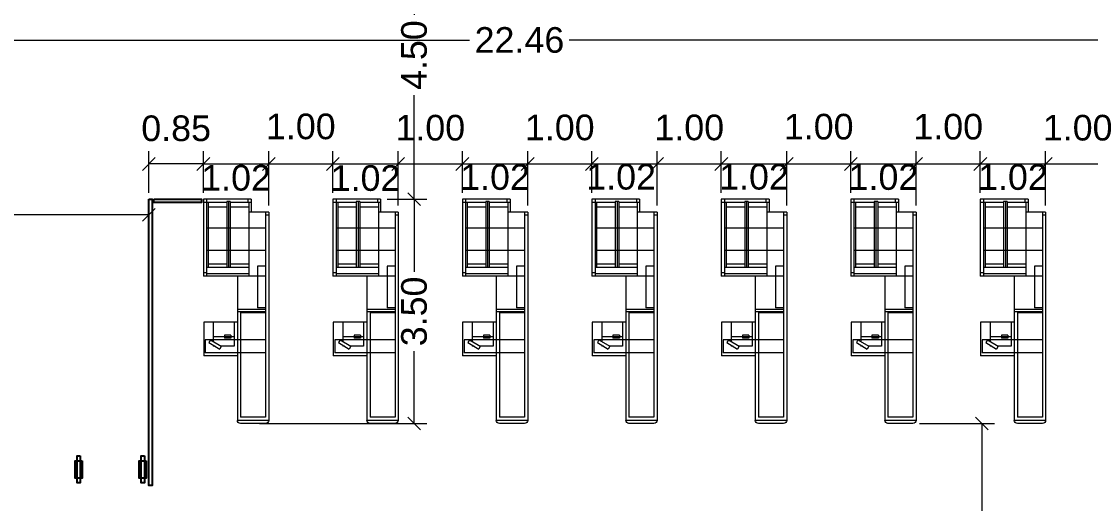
# Model space of a CAD drawing. Header units: inches. Extents: x 2 to 182, y -26 to 193.
# Drawn here: x 125.89 to 142.57, y 88.71 to 96.24 of the extents above; entities that cross this region are included whole.
import ezdxf

# ---------------------------------------------------------------- set-up
doc = ezdxf.new("R2010")
doc.units = ezdxf.units.IN
doc.header["$MEASUREMENT"] = 0
doc.layers.add('FIX FOOD', color=8, linetype='Continuous')
doc.layers.add('L COTAS', color=1, linetype='Continuous', lineweight=9)
doc.layers.add('L EQUIP', color=6, linetype='Continuous', lineweight=9)
doc.styles.add('2mm para 1.100', font='ARIAL.TTF')
doc.dimstyles.new('cotas 1.100', dxfattribs={"dimscale": 2, "dimtxt": 0.2, "dimasz": 0.1, "dimexe": 0.1, "dimexo": 0.05, "dimgap": 0.05, "dimtad": 0, "dimzin": 0, "dimdsep": 46, "dimtxsty": '2mm para 1.100', "dimblk": 'OBLIQUE', "dimcen": 0.09, "dimclrd": 256, "dimclre": 256, "dimclrt": 256, "dimaunit": 1, "dimadec": 3, "dimazin": 0, "dimtfac": 1, "dimtofl": 0, "dimtmove": 2, "dimatfit": 3, "dimfxl": 0, "dimtolj": 1, "dimtzin": 0, "dimlwd": -1, "dimlwe": -1, "dimarcsym": 0})

# ---------------------------------------------------------------- blocks, each defined once
blk = doc.blocks.new('CAJAS AM')
at = {"layer": 'L EQUIP', "linetype": 'ByBlock', "ltscale": 0.01}
for p, q in [((781.237, 797.528), (781.237, 799.778)), ((781.727, 799.778), (781.237, 799.778)), ((781.677, 799.828), (781.287, 799.828)), ((781.287, 798.083), (781.287, 799.728)), ((781.677, 799.728), (781.287, 799.728)), ((781.677, 796.528), (781.677, 799.728)), ((781.727, 796.528), (781.727, 799.778)), ((780.712, 798.248), (780.712, 798.773)), ((781.237, 798.773), (780.712, 798.773)), ((780.737, 798.523), (780.737, 798.723)), ((781.677, 798.723), (780.737, 798.723)), ((781.237, 798.248), (781.237, 798.773)), ((781.677, 798.523), (780.737, 798.523)), ((780.794, 798.565), (780.962, 798.666)), ((780.819, 798.522), (780.794, 798.565)), ((780.819, 798.522), (780.987, 798.623)), ((780.862, 798.606), (780.862, 798.623)), ((780.89, 798.623), (780.862, 798.623)), ((780.862, 798.248), (780.862, 798.548)), ((780.987, 798.623), (780.962, 798.666)), ((781.187, 798.623), (780.987, 798.623)), ((781.187, 798.248), (781.187, 798.623)), ((781.187, 798.473), (780.862, 798.473)), ((781.037, 798.448), (781.037, 798.498)), ((781.137, 798.498), (781.037, 798.498)), ((781.137, 798.448), (781.037, 798.448)), ((781.137, 798.448), (781.137, 798.498)), ((781.237, 798.248), (780.712, 798.248)), ((781.677, 798.083), (781.237, 798.083)), ((781.677, 798.048), (781.237, 798.048)), ((781.677, 798.098), (781.287, 798.098)), ((781.677, 798.023), (781.552, 798.023)), ((781.552, 797.373), (781.552, 798.023)), ((780.707, 796.328), (780.707, 797.528)), ((781.677, 797.528), (780.707, 797.528)), ((780.757, 796.328), (780.757, 797.528)), ((781.417, 796.378), (781.417, 797.528)), ((780.757, 797.478), (780.707, 797.478)), ((781.417, 797.493), (780.757, 797.493)), ((781.417, 797.393), (780.757, 797.393)), ((780.782, 796.378), (780.782, 797.393)), ((781.072, 796.363), (781.072, 797.393)), ((781.1, 796.363), (781.1, 797.393)), ((781.127, 796.363), (781.127, 797.393)), ((781.677, 797.373), (781.552, 797.373)), ((781.072, 797.343), (780.782, 797.343)), ((781.417, 797.343), (781.127, 797.343)), ((781.677, 797.128), (780.757, 797.128)), ((781.677, 796.778), (780.757, 796.778)), ((781.727, 796.528), (781.417, 796.528)), ((781.452, 796.328), (781.452, 796.528)), ((781.727, 796.578), (781.677, 796.578)), ((781.072, 796.378), (780.707, 796.378)), ((781.072, 796.453), (780.782, 796.453)), ((781.127, 796.363), (781.072, 796.363)), ((781.417, 796.453), (781.127, 796.453)), ((781.452, 796.378), (781.127, 796.378)), ((781.402, 796.328), (781.402, 796.378)), ((780.755, 796.328), (780.707, 796.328)), ((781.452, 796.328), (780.707, 796.328))]:
    blk.add_line(p, q, dxfattribs=at)
for centre, start, end in [((781.287, 799.778), 90, 180), ((781.677, 799.778), 0, 90)]:
    blk.add_arc(centre, 0.05, start, end, dxfattribs=at)
blk = doc.blocks.new('_Oblique')
at = {"color": 0, "linetype": 'ByBlock', "lineweight": -2}
blk.add_line((-0.5, -0.5), (0.5, 0.5), dxfattribs=at)
blk = doc.blocks.new('*D206')
at = {"layer": 'Defpoints', "color": 0}
for p in [(131.491, 93.464), (129.501, 89.964), (132.014, 89.964)]:
    blk.add_point(p, dxfattribs=at)
at = {"layer": 'L COTAS'}
for p, q in [((131.591, 93.464), (132.214, 93.464)), ((132.014, 93.464), (132.014, 92.333)), ((132.014, 89.964), (132.014, 91.095)), ((129.601, 89.964), (132.214, 89.964))]:
    blk.add_line(p, q, dxfattribs=at)
at = {"layer": 'L COTAS', "xscale": 0.2, "yscale": 0.2, "zscale": 0.2}
for p, rotation in [((132.014, 93.464), 90), ((132.014, 89.964), 270)]:
    blk.add_blockref('_Oblique', p, dxfattribs=dict(at, rotation=rotation))
at = {"layer": 'L COTAS', "insert": (132.014, 91.714), "char_height": 0.4, "attachment_point": 5, "rotation": 90, "style": '2mm para 1.100'}
blk.add_mtext('\\A1;3.50', dxfattribs=at)
blk = doc.blocks.new('*D207')
at = {"layer": 'Defpoints', "color": 0}
for p in [(129.746, 94.015), (128.726, 93.464), (129.746, 93.264)]:
    blk.add_point(p, dxfattribs=at)
at = {"layer": 'L COTAS'}
for p, q in [((128.726, 93.564), (128.726, 94.215)), ((129.746, 93.364), (129.746, 94.215)), ((128.726, 94.015), (129.746, 94.015))]:
    blk.add_line(p, q, dxfattribs=at)
at = {"layer": 'L COTAS', "xscale": 0.2, "yscale": 0.2, "zscale": 0.2, "rotation": 180}
blk.add_blockref('_Oblique', (128.726, 94.015), dxfattribs=at)
at = {"layer": 'L COTAS', "xscale": 0.2, "yscale": 0.2, "zscale": 0.2}
blk.add_blockref('_Oblique', (129.746, 94.015), dxfattribs=at)
at = {"layer": 'L COTAS', "insert": (129.236, 93.796), "char_height": 0.4, "attachment_point": 5, "style": '2mm para 1.100'}
blk.add_mtext('\\A1;1.02', dxfattribs=at)
blk = doc.blocks.new('*D208')
at = {"layer": 'Defpoints', "color": 0}
for p in [(130.746, 94.015), (130.746, 93.464), (129.746, 93.264)]:
    blk.add_point(p, dxfattribs=at)
at = {"layer": 'L COTAS'}
for p, q in [((129.746, 93.364), (129.746, 94.215)), ((130.746, 93.564), (130.746, 94.215)), ((129.746, 94.015), (130.746, 94.015))]:
    blk.add_line(p, q, dxfattribs=at)
at = {"layer": 'L COTAS', "xscale": 0.2, "yscale": 0.2, "zscale": 0.2, "rotation": 180}
blk.add_blockref('_Oblique', (129.746, 94.015), dxfattribs=at)
at = {"layer": 'L COTAS', "xscale": 0.2, "yscale": 0.2, "zscale": 0.2}
blk.add_blockref('_Oblique', (130.746, 94.015), dxfattribs=at)
at = {"layer": 'L COTAS', "insert": (130.246, 94.598), "char_height": 0.4, "attachment_point": 5, "style": '2mm para 1.100'}
blk.add_mtext('\\A1;1.00', dxfattribs=at)
blk = doc.blocks.new('*D209')
at = {"layer": 'Defpoints', "color": 0}
for p in [(131.766, 94.015), (130.746, 93.464), (131.766, 93.264)]:
    blk.add_point(p, dxfattribs=at)
at = {"layer": 'L COTAS'}
for p, q in [((130.746, 93.564), (130.746, 94.215)), ((131.766, 93.364), (131.766, 94.215)), ((130.746, 94.015), (131.766, 94.015))]:
    blk.add_line(p, q, dxfattribs=at)
at = {"layer": 'L COTAS', "xscale": 0.2, "yscale": 0.2, "zscale": 0.2, "rotation": 180}
blk.add_blockref('_Oblique', (130.746, 94.015), dxfattribs=at)
at = {"layer": 'L COTAS', "xscale": 0.2, "yscale": 0.2, "zscale": 0.2}
blk.add_blockref('_Oblique', (131.766, 94.015), dxfattribs=at)
at = {"layer": 'L COTAS', "insert": (131.256, 93.792), "char_height": 0.4, "attachment_point": 5, "style": '2mm para 1.100'}
blk.add_mtext('\\A1;1.02', dxfattribs=at)
blk = doc.blocks.new('*D210')
at = {"layer": 'Defpoints', "color": 0}
for p in [(132.766, 94.015), (132.766, 93.464), (131.766, 93.264)]:
    blk.add_point(p, dxfattribs=at)
at = {"layer": 'L COTAS'}
for p, q in [((131.766, 93.364), (131.766, 94.215)), ((132.766, 93.564), (132.766, 94.215)), ((131.766, 94.015), (132.766, 94.015))]:
    blk.add_line(p, q, dxfattribs=at)
at = {"layer": 'L COTAS', "xscale": 0.2, "yscale": 0.2, "zscale": 0.2, "rotation": 180}
blk.add_blockref('_Oblique', (131.766, 94.015), dxfattribs=at)
at = {"layer": 'L COTAS', "xscale": 0.2, "yscale": 0.2, "zscale": 0.2}
blk.add_blockref('_Oblique', (132.766, 94.015), dxfattribs=at)
at = {"layer": 'L COTAS', "insert": (132.266, 94.578), "char_height": 0.4, "attachment_point": 5, "style": '2mm para 1.100'}
blk.add_mtext('\\A1;1.00', dxfattribs=at)
blk = doc.blocks.new('*D211')
at = {"layer": 'Defpoints', "color": 0}
for p in [(133.786, 94.015), (132.766, 93.464), (133.786, 93.264)]:
    blk.add_point(p, dxfattribs=at)
at = {"layer": 'L COTAS'}
for p, q in [((132.766, 93.564), (132.766, 94.215)), ((133.786, 93.364), (133.786, 94.215)), ((132.766, 94.015), (133.786, 94.015))]:
    blk.add_line(p, q, dxfattribs=at)
at = {"layer": 'L COTAS', "xscale": 0.2, "yscale": 0.2, "zscale": 0.2, "rotation": 180}
blk.add_blockref('_Oblique', (132.766, 94.015), dxfattribs=at)
at = {"layer": 'L COTAS', "xscale": 0.2, "yscale": 0.2, "zscale": 0.2}
blk.add_blockref('_Oblique', (133.786, 94.015), dxfattribs=at)
at = {"layer": 'L COTAS', "insert": (133.276, 93.808), "char_height": 0.4, "attachment_point": 5, "style": '2mm para 1.100'}
blk.add_mtext('\\A1;1.02', dxfattribs=at)
blk = doc.blocks.new('*D212')
at = {"layer": 'Defpoints', "color": 0}
for p in [(134.786, 94.015), (134.786, 93.464), (133.786, 93.264)]:
    blk.add_point(p, dxfattribs=at)
at = {"layer": 'L COTAS'}
for p, q in [((133.786, 93.364), (133.786, 94.215)), ((134.786, 93.564), (134.786, 94.215)), ((133.786, 94.015), (134.786, 94.015))]:
    blk.add_line(p, q, dxfattribs=at)
at = {"layer": 'L COTAS', "xscale": 0.2, "yscale": 0.2, "zscale": 0.2, "rotation": 180}
blk.add_blockref('_Oblique', (133.786, 94.015), dxfattribs=at)
at = {"layer": 'L COTAS', "xscale": 0.2, "yscale": 0.2, "zscale": 0.2}
blk.add_blockref('_Oblique', (134.786, 94.015), dxfattribs=at)
at = {"layer": 'L COTAS', "insert": (134.286, 94.582), "char_height": 0.4, "attachment_point": 5, "style": '2mm para 1.100'}
blk.add_mtext('\\A1;1.00', dxfattribs=at)
blk = doc.blocks.new('*D213')
at = {"layer": 'Defpoints', "color": 0}
for p in [(135.806, 94.015), (134.786, 93.464), (135.806, 93.264)]:
    blk.add_point(p, dxfattribs=at)
at = {"layer": 'L COTAS'}
for p, q in [((134.786, 93.564), (134.786, 94.215)), ((135.806, 93.364), (135.806, 94.215)), ((134.786, 94.015), (135.806, 94.015))]:
    blk.add_line(p, q, dxfattribs=at)
at = {"layer": 'L COTAS', "xscale": 0.2, "yscale": 0.2, "zscale": 0.2, "rotation": 180}
blk.add_blockref('_Oblique', (134.786, 94.015), dxfattribs=at)
at = {"layer": 'L COTAS', "xscale": 0.2, "yscale": 0.2, "zscale": 0.2}
blk.add_blockref('_Oblique', (135.806, 94.015), dxfattribs=at)
at = {"layer": 'L COTAS', "insert": (135.243, 93.812), "char_height": 0.4, "attachment_point": 5, "style": '2mm para 1.100'}
blk.add_mtext('\\A1;1.02', dxfattribs=at)
blk = doc.blocks.new('*D214')
at = {"layer": 'Defpoints', "color": 0}
for p in [(136.806, 94.015), (136.806, 93.464), (135.806, 93.264)]:
    blk.add_point(p, dxfattribs=at)
at = {"layer": 'L COTAS'}
for p, q in [((135.806, 93.364), (135.806, 94.215)), ((136.806, 93.564), (136.806, 94.215)), ((135.806, 94.015), (136.806, 94.015))]:
    blk.add_line(p, q, dxfattribs=at)
at = {"layer": 'L COTAS', "xscale": 0.2, "yscale": 0.2, "zscale": 0.2, "rotation": 180}
blk.add_blockref('_Oblique', (135.806, 94.015), dxfattribs=at)
at = {"layer": 'L COTAS', "xscale": 0.2, "yscale": 0.2, "zscale": 0.2}
blk.add_blockref('_Oblique', (136.806, 94.015), dxfattribs=at)
at = {"layer": 'L COTAS', "insert": (136.306, 94.582), "char_height": 0.4, "attachment_point": 5, "style": '2mm para 1.100'}
blk.add_mtext('\\A1;1.00', dxfattribs=at)
blk = doc.blocks.new('*D215')
at = {"layer": 'Defpoints', "color": 0}
for p in [(137.826, 94.015), (136.806, 93.464), (137.826, 93.264)]:
    blk.add_point(p, dxfattribs=at)
at = {"layer": 'L COTAS'}
for p, q in [((136.806, 93.564), (136.806, 94.215)), ((137.826, 93.364), (137.826, 94.215)), ((136.806, 94.015), (137.826, 94.015))]:
    blk.add_line(p, q, dxfattribs=at)
at = {"layer": 'L COTAS', "xscale": 0.2, "yscale": 0.2, "zscale": 0.2, "rotation": 180}
blk.add_blockref('_Oblique', (136.806, 94.015), dxfattribs=at)
at = {"layer": 'L COTAS', "xscale": 0.2, "yscale": 0.2, "zscale": 0.2}
blk.add_blockref('_Oblique', (137.826, 94.015), dxfattribs=at)
at = {"layer": 'L COTAS', "insert": (137.316, 93.812), "char_height": 0.4, "attachment_point": 5, "style": '2mm para 1.100'}
blk.add_mtext('\\A1;1.02', dxfattribs=at)
blk = doc.blocks.new('*D216')
at = {"layer": 'Defpoints', "color": 0}
for p in [(138.826, 94.015), (138.826, 93.464), (137.826, 93.264)]:
    blk.add_point(p, dxfattribs=at)
at = {"layer": 'L COTAS'}
for p, q in [((137.826, 93.364), (137.826, 94.215)), ((138.826, 93.564), (138.826, 94.215)), ((137.826, 94.015), (138.826, 94.015))]:
    blk.add_line(p, q, dxfattribs=at)
at = {"layer": 'L COTAS', "xscale": 0.2, "yscale": 0.2, "zscale": 0.2, "rotation": 180}
blk.add_blockref('_Oblique', (137.826, 94.015), dxfattribs=at)
at = {"layer": 'L COTAS', "xscale": 0.2, "yscale": 0.2, "zscale": 0.2}
blk.add_blockref('_Oblique', (138.826, 94.015), dxfattribs=at)
at = {"layer": 'L COTAS', "insert": (138.326, 94.594), "char_height": 0.4, "attachment_point": 5, "style": '2mm para 1.100'}
blk.add_mtext('\\A1;1.00', dxfattribs=at)
blk = doc.blocks.new('*D217')
at = {"layer": 'Defpoints', "color": 0}
for p in [(139.846, 94.015), (138.826, 93.464), (139.846, 93.264)]:
    blk.add_point(p, dxfattribs=at)
at = {"layer": 'L COTAS'}
for p, q in [((138.826, 93.564), (138.826, 94.215)), ((139.846, 93.364), (139.846, 94.215)), ((138.826, 94.015), (139.846, 94.015))]:
    blk.add_line(p, q, dxfattribs=at)
at = {"layer": 'L COTAS', "xscale": 0.2, "yscale": 0.2, "zscale": 0.2, "rotation": 180}
blk.add_blockref('_Oblique', (138.826, 94.015), dxfattribs=at)
at = {"layer": 'L COTAS', "xscale": 0.2, "yscale": 0.2, "zscale": 0.2}
blk.add_blockref('_Oblique', (139.846, 94.015), dxfattribs=at)
at = {"layer": 'L COTAS', "insert": (139.336, 93.808), "char_height": 0.4, "attachment_point": 5, "style": '2mm para 1.100'}
blk.add_mtext('\\A1;1.02', dxfattribs=at)
blk = doc.blocks.new('*D218')
at = {"layer": 'Defpoints', "color": 0}
for p in [(140.846, 94.015), (140.846, 93.464), (139.846, 93.264)]:
    blk.add_point(p, dxfattribs=at)
at = {"layer": 'L COTAS'}
for p, q in [((139.846, 93.364), (139.846, 94.215)), ((140.846, 93.564), (140.846, 94.215)), ((139.846, 94.015), (140.846, 94.015))]:
    blk.add_line(p, q, dxfattribs=at)
at = {"layer": 'L COTAS', "xscale": 0.2, "yscale": 0.2, "zscale": 0.2, "rotation": 180}
blk.add_blockref('_Oblique', (139.846, 94.015), dxfattribs=at)
at = {"layer": 'L COTAS', "xscale": 0.2, "yscale": 0.2, "zscale": 0.2}
blk.add_blockref('_Oblique', (140.846, 94.015), dxfattribs=at)
at = {"layer": 'L COTAS', "insert": (140.346, 94.594), "char_height": 0.4, "attachment_point": 5, "style": '2mm para 1.100'}
blk.add_mtext('\\A1;1.00', dxfattribs=at)
blk = doc.blocks.new('*D219')
at = {"layer": 'Defpoints', "color": 0}
for p in [(141.866, 94.015), (140.846, 93.464), (141.866, 93.264)]:
    blk.add_point(p, dxfattribs=at)
at = {"layer": 'L COTAS'}
for p, q in [((140.846, 93.564), (140.846, 94.215)), ((141.866, 93.364), (141.866, 94.215)), ((140.846, 94.015), (141.866, 94.015))]:
    blk.add_line(p, q, dxfattribs=at)
at = {"layer": 'L COTAS', "xscale": 0.2, "yscale": 0.2, "zscale": 0.2, "rotation": 180}
blk.add_blockref('_Oblique', (140.846, 94.015), dxfattribs=at)
at = {"layer": 'L COTAS', "xscale": 0.2, "yscale": 0.2, "zscale": 0.2}
blk.add_blockref('_Oblique', (141.866, 94.015), dxfattribs=at)
at = {"layer": 'L COTAS', "insert": (141.356, 93.808), "char_height": 0.4, "attachment_point": 5, "style": '2mm para 1.100'}
blk.add_mtext('\\A1;1.02', dxfattribs=at)
blk = doc.blocks.new('*D220')
at = {"layer": 'Defpoints', "color": 0}
for p in [(142.866, 94.015), (142.866, 93.464), (141.866, 93.264)]:
    blk.add_point(p, dxfattribs=at)
at = {"layer": 'L COTAS'}
for p, q in [((141.866, 93.364), (141.866, 94.215)), ((142.866, 93.564), (142.866, 94.215)), ((141.866, 94.015), (142.866, 94.015))]:
    blk.add_line(p, q, dxfattribs=at)
at = {"layer": 'L COTAS', "xscale": 0.2, "yscale": 0.2, "zscale": 0.2, "rotation": 180}
blk.add_blockref('_Oblique', (141.866, 94.015), dxfattribs=at)
at = {"layer": 'L COTAS', "xscale": 0.2, "yscale": 0.2, "zscale": 0.2}
blk.add_blockref('_Oblique', (142.866, 94.015), dxfattribs=at)
at = {"layer": 'L COTAS', "insert": (142.366, 94.578), "char_height": 0.4, "attachment_point": 5, "style": '2mm para 1.100'}
blk.add_mtext('\\A1;1.00', dxfattribs=at)
blk = doc.blocks.new('*D238')
at = {"layer": 'Defpoints', "color": 0}
for p in [(127.876, 94.015), (127.876, 93.464), (128.726, 93.464)]:
    blk.add_point(p, dxfattribs=at)
at = {"layer": 'L COTAS'}
for p, q in [((127.876, 93.564), (127.876, 94.215)), ((128.726, 93.564), (128.726, 94.215)), ((128.726, 94.015), (127.876, 94.015))]:
    blk.add_line(p, q, dxfattribs=at)
at = {"layer": 'L COTAS', "xscale": 0.2, "yscale": 0.2, "zscale": 0.2, "rotation": 180}
blk.add_blockref('_Oblique', (127.876, 94.015), dxfattribs=at)
at = {"layer": 'L COTAS', "xscale": 0.2, "yscale": 0.2, "zscale": 0.2}
blk.add_blockref('_Oblique', (128.726, 94.015), dxfattribs=at)
at = {"layer": 'L COTAS', "insert": (128.301, 94.569), "char_height": 0.4, "attachment_point": 5, "style": '2mm para 1.100'}
blk.add_mtext('\\A1;0.85', dxfattribs=at)
blk = doc.blocks.new('*D239')
at = {"layer": 'Defpoints', "color": 0}
for p in [(122.429, 95.947), (122.429, 95.362), (144.886, 93.728)]:
    blk.add_point(p, dxfattribs=at)
at = {"layer": 'L COTAS'}
for p, q in [((122.429, 95.462), (122.429, 96.147)), ((144.886, 93.828), (144.886, 96.147)), ((122.429, 95.947), (132.879, 95.947)), ((144.886, 95.947), (134.435, 95.947))]:
    blk.add_line(p, q, dxfattribs=at)
at = {"layer": 'L COTAS', "xscale": 0.2, "yscale": 0.2, "zscale": 0.2, "rotation": 180}
blk.add_blockref('_Oblique', (122.429, 95.947), dxfattribs=at)
at = {"layer": 'L COTAS', "xscale": 0.2, "yscale": 0.2, "zscale": 0.2}
blk.add_blockref('_Oblique', (144.886, 95.947), dxfattribs=at)
at = {"layer": 'L COTAS', "insert": (133.657, 95.947), "char_height": 0.4, "attachment_point": 5, "style": '2mm para 1.100'}
blk.add_mtext('\\A1;22.46', dxfattribs=at)
blk = doc.blocks.new('*D240')
at = {"layer": 'Defpoints', "color": 0}
for p in [(131.491, 97.962), (132.014, 97.962), (131.491, 93.464)]:
    blk.add_point(p, dxfattribs=at)
at = {"layer": 'L COTAS'}
for p, q in [((131.591, 97.962), (132.214, 97.962)), ((132.014, 97.962), (132.014, 96.34)), ((132.014, 93.464), (132.014, 95.086)), ((131.591, 93.464), (132.214, 93.464))]:
    blk.add_line(p, q, dxfattribs=at)
at = {"layer": 'L COTAS', "xscale": 0.2, "yscale": 0.2, "zscale": 0.2}
for p, rotation in [((132.014, 97.962), 90), ((132.014, 93.464), 270)]:
    blk.add_blockref('_Oblique', p, dxfattribs=dict(at, rotation=rotation))
at = {"layer": 'L COTAS', "insert": (132.014, 95.713), "char_height": 0.4, "attachment_point": 5, "rotation": 90, "style": '2mm para 1.100'}
blk.add_mtext('\\A1;4.50', dxfattribs=at)
blk = doc.blocks.new('*D241')
at = {"layer": 'Defpoints', "color": 0}
for p in [(139.796, 89.964), (139.936, 85.964), (140.87, 85.964)]:
    blk.add_point(p, dxfattribs=at)
at = {"layer": 'L COTAS'}
for p, q in [((139.896, 89.964), (141.07, 89.964)), ((140.87, 89.964), (140.87, 88.591)), ((140.87, 85.964), (140.87, 87.337)), ((140.036, 85.964), (141.07, 85.964))]:
    blk.add_line(p, q, dxfattribs=at)
at = {"layer": 'L COTAS', "xscale": 0.2, "yscale": 0.2, "zscale": 0.2}
for p, rotation in [((140.87, 89.964), 90), ((140.87, 85.964), 270)]:
    blk.add_blockref('_Oblique', p, dxfattribs=dict(at, rotation=rotation))
at = {"layer": 'L COTAS', "insert": (140.87, 87.964), "char_height": 0.4, "attachment_point": 5, "rotation": 90, "style": '2mm para 1.100'}
blk.add_mtext('\\A1;4.00', dxfattribs=at)
blk = doc.blocks.new('*D310')
at = {"layer": 'Defpoints', "color": 0}
for p in [(122.239, 93.22), (122.239, 93.22), (127.876, 93.22)]:
    blk.add_point(p, dxfattribs=at)
at = {"layer": 'L COTAS'}
for p, q in [((122.239, 93.32), (122.239, 93.42)), ((127.876, 93.32), (127.876, 93.42)), ((122.239, 93.22), (124.439, 93.22)), ((127.876, 93.22), (125.676, 93.22))]:
    blk.add_line(p, q, dxfattribs=at)
at = {"layer": 'L COTAS', "xscale": 0.2, "yscale": 0.2, "zscale": 0.2, "rotation": 180}
blk.add_blockref('_Oblique', (122.239, 93.22), dxfattribs=at)
at = {"layer": 'L COTAS', "xscale": 0.2, "yscale": 0.2, "zscale": 0.2}
blk.add_blockref('_Oblique', (127.876, 93.22), dxfattribs=at)
at = {"layer": 'L COTAS', "insert": (125.057, 93.22), "char_height": 0.4, "attachment_point": 5, "style": '2mm para 1.100'}
blk.add_mtext('\\A1;5.64', dxfattribs=at)

msp = doc.modelspace()

# ---------------------------------------------------------------- linework, layer by layer
at = {"layer": 'FIX FOOD'}
for p, q in [((126.755, 89.038), (126.755, 89.458)), ((127.755, 89.038), (127.755, 89.458)), ((126.725, 89.383), (126.835, 89.383)), ((126.725, 89.113), (126.725, 89.383)), ((127.725, 89.383), (127.835, 89.383)), ((127.725, 89.113), (127.725, 89.383))]:
    msp.add_line(p, q, dxfattribs=at)
for points in [[(127.876, 93.464), (127.926, 93.464), (127.926, 88.997), (127.876, 88.997)], [(127.951, 93.464), (128.696, 93.464), (128.696, 93.414), (127.951, 93.414)]]:
    msp.add_lwpolyline(points, close=True, dxfattribs=at)
at = {"layer": 'FIX FOOD', "elevation": 0}
for points in [[(126.805, 89.458), (126.805, 89.038), (126.755, 89.038), (126.755, 89.458)], [(127.805, 89.458), (127.805, 89.038), (127.755, 89.038), (127.755, 89.458)], [(126.835, 89.383), (126.835, 89.113), (126.725, 89.113), (126.725, 89.383)], [(127.835, 89.383), (127.835, 89.113), (127.725, 89.113), (127.725, 89.383)]]:
    msp.add_lwpolyline(points, close=True, dxfattribs=at)

# ---------------------------------------------------------------- block references
at = {"layer": 'L EQUIP', "xscale": -1, "rotation": 180}
for p in [(-651.981, 889.792), (-649.961, 889.792), (-647.941, 889.792), (-645.921, 889.792), (-643.901, 889.792), (-641.881, 889.792), (-639.861, 889.792)]:
    msp.add_blockref('CAJAS AM', p, dxfattribs=at)

# ---------------------------------------------------------------- dimensions: what is measured, and where the dimension line sits
at = {"layer": 'L COTAS'}
for base, p1, p2, angle, picture, middle in [((132.014, 97.962), (131.491, 93.464), (131.491, 97.962), 90, '*D240', (132.014, 95.713)), ((132.014, 89.964), (131.491, 93.464), (129.501, 89.964), 270, '*D206', (132.014, 91.714)), ((140.87, 85.964), (139.796, 89.964), (139.936, 85.964), 90, '*D241', (140.87, 87.964))]:
    dim = msp.add_linear_dim(base=base, p1=p1, p2=p2, angle=angle, dimstyle='cotas 1.100', override={"dimfxl": 0.1, "dimarcsym": 1}, dxfattribs=at)
    dim.commit()
    dim.dimension.update_dxf_attribs({"geometry": picture, "text_midpoint": middle})
for base, p1, p2, picture, middle in [((122.429, 95.947), (144.886, 93.728), (122.429, 95.362), '*D239', (133.657, 95.947)), ((127.876, 94.015), (128.726, 93.464), (127.876, 93.464), '*D238', (128.301, 94.569)), ((122.239, 93.22), (127.876, 93.22), (122.239, 93.22), '*D310', (125.057, 93.22))]:
    dim = msp.add_linear_dim(base=base, p1=p1, p2=p2, dimstyle='cotas 1.100', override={"dimfxl": 0.1, "dimarcsym": 1}, dxfattribs=at)
    dim.commit()
    dim.dimension.update_dxf_attribs({"geometry": picture, "text_midpoint": middle})
for base, p1, p2, picture, middle in [((130.746, 94.015), (129.746, 93.264), (130.746, 93.464), '*D208', (130.246, 94.598)), ((132.766, 94.015), (131.766, 93.264), (132.766, 93.464), '*D210', (132.266, 94.578)), ((134.786, 94.015), (133.786, 93.264), (134.786, 93.464), '*D212', (134.286, 94.582)), ((136.806, 94.015), (135.806, 93.264), (136.806, 93.464), '*D214', (136.306, 94.582)), ((138.826, 94.015), (137.826, 93.264), (138.826, 93.464), '*D216', (138.326, 94.594)), ((140.846, 94.015), (139.846, 93.264), (140.846, 93.464), '*D218', (140.346, 94.594)), ((142.866, 94.015), (141.866, 93.264), (142.866, 93.464), '*D220', (142.366, 94.578)), ((129.746, 94.015), (128.726, 93.464), (129.746, 93.264), '*D207', (129.236, 93.796)), ((131.766, 94.015), (130.746, 93.464), (131.766, 93.264), '*D209', (131.256, 93.792)), ((133.786, 94.015), (132.766, 93.464), (133.786, 93.264), '*D211', (133.276, 93.808)), ((135.806, 94.015), (134.786, 93.464), (135.806, 93.264), '*D213', (135.243, 93.812)), ((137.826, 94.015), (136.806, 93.464), (137.826, 93.264), '*D215', (137.316, 93.812)), ((139.846, 94.015), (138.826, 93.464), (139.846, 93.264), '*D217', (139.336, 93.808)), ((141.866, 94.015), (140.846, 93.464), (141.866, 93.264), '*D219', (141.356, 93.808))]:
    dim = msp.add_linear_dim(base=base, p1=p1, p2=p2, dimstyle='cotas 1.100', override={"dimfxl": 0.1, "dimarcsym": 1}, dxfattribs=at)
    dim.commit()
    dim.dimension.update_dxf_attribs({"geometry": picture, "text_midpoint": middle, "dimtype": 160})

doc.saveas('drawing.dxf')
